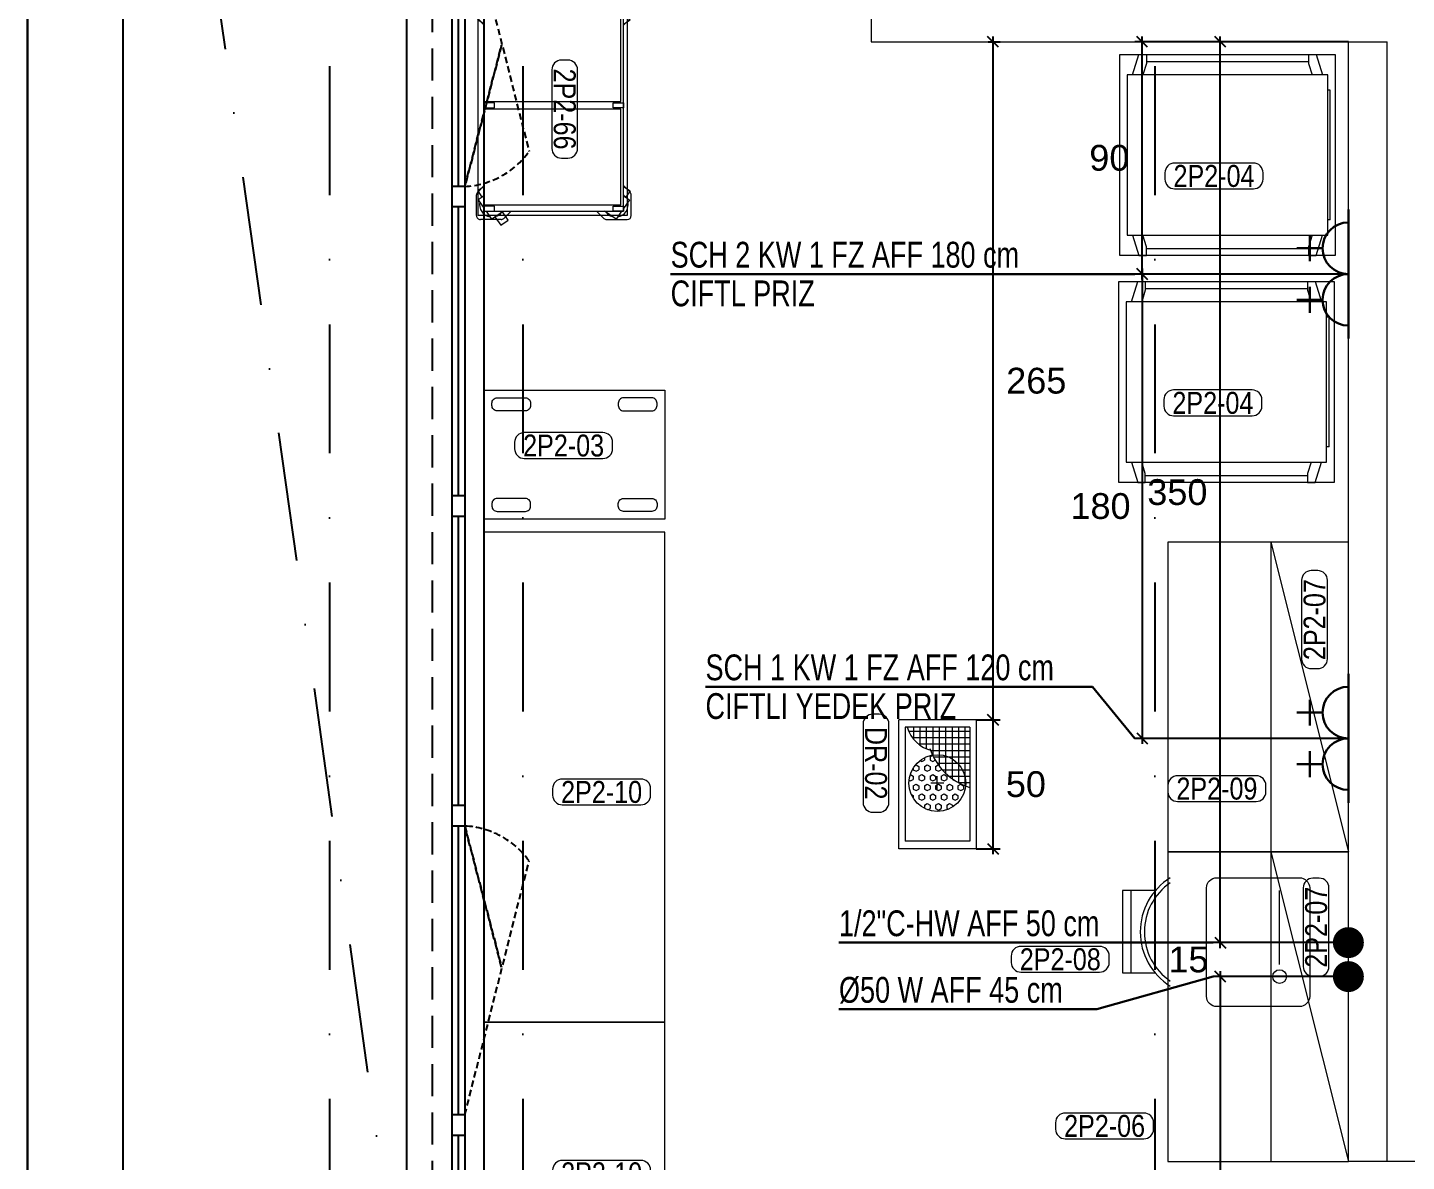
# Model space of a CAD drawing. Header units: millimetres. Extents: x -2755 to 27598, y -1135 to 13405.
# Drawn here: x 3558 to 4092, y 8496 to 8936 of the extents above; entities that cross this region are included whole.
import ezdxf
from ezdxf.enums import TextEntityAlignment as Align

# ---------------------------------------------------------------- set-up
doc = ezdxf.new("R2010")
doc.units = ezdxf.units.MM
doc.header["$LTSCALE"] = 100
for name, pattern in [('DASHDOT', [1, 0.5, -0.25, 0, -0.25]), ('DASHDOT2', [0.5, 0.25, -0.125, 0, -0.125]), ('HIDDEN', [0.375, 0.25, -0.125])]:
    doc.linetypes.add(name, pattern=pattern)
for name, color, linetype, lineweight in [('AD', 5, 'Continuous', 9), ('AK', 7, 'Continuous', 15), ('AP', 6, 'Continuous', 15), ('Y-DUVAR GAZBETON', 161, 'Continuous', 20)]:
    doc.layers.add(name, color=color, linetype=linetype, lineweight=lineweight)
doc.layers.add('AKS', color=7, linetype='DASHDOT2', transparency=0.8)
for name, color, linetype in [('DUVAR', 7, 'Continuous'), ('GOR', 7, 'Continuous'), ('KA-PEN', 5, 'Continuous'), ('KOLON', 7, 'Continuous'), ('OK', 7, 'Continuous'), ('OLCU DIS', 7, 'Continuous'), ('TARAMA', 7, 'Continuous'), ('TEFRIS', 7, 'Continuous')]:
    doc.layers.add(name, color=color, linetype=linetype)
for name, color, linetype, lineweight, true_color in [('MAKPA ELEKTRIK', 7, 'Continuous', 30, 0x93039a), ('MAKPA GIDER OLC', 7, 'Continuous', 30, 0xcf6a1e), ('MAKPA SIHHI', 7, 'Continuous', 30, 0x428a93)]:
    doc.layers.add(name, color=color, linetype=linetype, lineweight=lineweight, true_color=true_color)
doc.layers.add('MAKPA YER IZGARASI', color=8, linetype='Continuous', lineweight=5, transparency=0.5)
doc.styles.add('MAKPA TESISAT', font='arial.ttf', dxfattribs={"height": 10})
doc.styles.add('olcu', font='romans.shx', dxfattribs={"width": 0.5})
doc.styles.add('POZ TEXT', font='ARIALN.TTF', dxfattribs={"height": 9})
doc.styles.add('TEZGAH POZ NO', font='arial.ttf', dxfattribs={"height": 10})
doc.dimstyles.new('1-200', dxfattribs={"dimtxt": 40, "dimasz": 2, "dimexe": 0, "dimexo": 0, "dimgap": 10, "dimtad": 1, "dimdec": 4, "dimrnd": 0.1, "dimzin": 9, "dimdsep": 46, "dimtxsty": 'olcu', "dimblk1": 'SOL', "dimblk2": 'SAG', "dimsah": 1, "dimcen": 0, "dimse1": 1, "dimse2": 1, "dimclre": 13, "dimadec": 0, "dimazin": 0, "dimtfac": 1, "dimtdec": 4, "dimtix": 1, "dimtmove": 2, "dimatfit": 2, "dimldrblk": 'SOL', "dimfxl": 0, "dimtolj": 1, "dimarcsym": 0})
doc.dimstyles.new('MAKPA TESISAT DIM', dxfattribs={"dimscale": 0.7, "dimtxt": 12, "dimasz": 6, "dimexe": 4, "dimexo": 0, "dimgap": 8, "dimtad": 2, "dimtih": 1, "dimtoh": 1, "dimdec": 0, "dimrnd": 5, "dimzin": 0, "dimdsep": 46, "dimtxsty": 'MAKPA TESISAT', "dimblk1": 'OBLIQUE', "dimblk2": 'OBLIQUE', "dimsah": 1, "dimcen": 0, "dimdle": 3, "dimclrd": 256, "dimclre": 256, "dimclrt": 256, "dimadec": 0, "dimazin": 0, "dimtfac": 1, "dimtdec": 0, "dimtix": 1, "dimtofl": 0, "dimtmove": 2, "dimatfit": 3, "dimldrblk": 'OBLIQUE', "dimfxl": 0, "dimtvp": 7, "dimtolj": 1, "dimtzin": 0, "dimarcsym": 0})

# ---------------------------------------------------------------- blocks, each defined once
blk = doc.blocks.new('TASIYICI SISTEM (2.KAT)')
at = {"layer": 'TARAMA'}
h = blk.add_hatch(dxfattribs=at)
h.set_pattern_fill('ANSI33', color=253, scale=100)
h.set_pattern_definition([(45, (83461.35, -12320), (-17.6776695, 17.6776695), []), (45, (83479.027, -12320), (-17.6776695, 17.6776695), [12.5, -6.25])])
h.paths.add_polyline_path([(-691, -120), (-65, -120), (-65, -610), (-1005, -610), (-1005, -405), (-975, -405), (-975, -580), (-95, -580), (-95, -150), (-691, -150)])
h.paths.add_polyline_path([(-2165, -190), (-2115, -190), (-2115, -120), (-2165, -120)])
h.paths.add_polyline_path([(-2165, -625), (-2095, -625), (-2095, -565), (-2165, -565)])
h.paths.add_polyline_path([(-1540, -630), (-1470, -630), (-1470, -560), (-1540, -560)])
h.paths.add_polyline_path([(-135, -3175), (-65, -3175), (-65, -3115), (-135, -3115)])
h.paths.add_polyline_path([(-135, -1475), (-65, -1475), (-65, -1415), (-135, -1415)])
h.paths.add_polyline_path([(-890, -1475), (-820, -1475), (-820, -1405), (-890, -1405)])
h.paths.add_polyline_path([(-1540, -1475), (-1470, -1475), (-1470, -1405), (-1540, -1405)])
h.paths.add_polyline_path([(-135, -2325), (-65, -2325), (-65, -2265), (-135, -2265)])
h.paths.add_polyline_path([(-890, -2335), (-820, -2335), (-820, -2265), (-890, -2265)])
h.paths.add_polyline_path([(-1540, -2335), (-1470, -2335), (-1470, -2265), (-1540, -2265)])
h.paths.add_polyline_path([(-890, -3185), (-820, -3185), (-820, -3115), (-890, -3115)])
h.paths.add_polyline_path([(-1540, -3185), (-1470, -3185), (-1470, -3115), (-1540, -3115)])
h.paths.add_polyline_path([(-2165, -1475), (-2095, -1475), (-2095, -1415), (-2165, -1415)])
h.paths.add_polyline_path([(-2165, -2325), (-2095, -2325), (-2095, -2265), (-2165, -2265)])
h.paths.add_polyline_path([(-2165, -3175), (-2095, -3175), (-2095, -3115), (-2165, -3115)])
h.paths.add_polyline_path([(-1630, -3990), (-1470, -3990), (-1470, -3960), (-1630, -3960)])
h.paths.add_polyline_path([(-2165, -3990), (-1850, -3990), (-1850, -3960), (-2165, -3960)])
h.paths.add_polyline_path([(-135, -4000), (-820, -4000), (-820, -3960), (-890, -3960), (-890, -4030), (-65, -4030), (-65, -3960), (-135, -3960)])
h.paths.add_polyline_path([(-831, -120), (-831, -150), (-975, -150), (-975, -265), (-1005, -265), (-1005, -120)], flags=17)
edge = h.paths.add_edge_path(flags=17)
edge.add_line((-831, -120), (-831, -150))
at = {"layer": 'AKS', "color": 14, "ltscale": 2}
for p, q in [((-2205, 1005), (-2205, -13375)), ((-2130, 1005), (-2130, -13375)), ((-1885, 1005), (-1885, -13375))]:
    blk.add_line(p, q, dxfattribs=at)
blk = doc.blocks.new('*U133')
at = {"color": 0}
for p, q in [((-10, 5), (-10, 725)), ((7.5, 725), (7.5, 5)), ((12.5, 725), (12.5, 5)), ((20, 5), (20, 725)), ((10, 489), (10, 601)), ((12.5, 489), (7.5, 489)), ((12.5, 481), (7.5, 481)), ((10, 369), (10, 481)), ((12.5, 369), (7.5, 369)), ((12.5, 361), (7.5, 361)), ((10, 249), (10, 361)), ((12.5, 249), (7.5, 249)), ((12.5, 241), (7.5, 241)), ((10, 129), (10, 241)), ((12.5, 129), (7.5, 129)), ((12.5, 121), (7.5, 121)), ((10, 13), (10, 121))]:
    blk.add_line(p, q, dxfattribs=at)
at = {"color": 0, "linetype": 'HIDDEN', "ltscale": 0.5}
blk.add_line((0, 5), (0, 725), dxfattribs=at)
at = {"linetype": 'HIDDEN', "ltscale": 0.1}
for p, q in [((12.5, 601), (37.39, 502.52)), ((12.49, 488.96), (26.75, 543.74)), ((26.75, 543.74), (12.49, 488.96)), ((12.49, 241.04), (26.75, 186.26)), ((26.75, 186.26), (12.49, 241.04)), ((12.5, 129), (37.39, 227.48))]:
    blk.add_line(p, q, dxfattribs=at)
for centre, start, end in [((10.96, 521.43), 272.7016, 324.4224), ((10.96, 208.57), 35.5776, 87.2984)]:
    blk.add_arc(centre, 32.5, start, end, dxfattribs=at)
blk = doc.blocks.new('DIS CEPHE_KAT2')
at = {"layer": 'KA-PEN'}
blk.add_blockref('*U133', (3715, 8385), dxfattribs=at)
blk = doc.blocks.new('SOL')
at = {"color": 0}
for p, q in [((0, 30), (0, -6.96)), ((7.58, 0), (-6.97, 0))]:
    blk.add_line(p, q, dxfattribs=at)
blk.add_circle((0, 0), 3, dxfattribs=at)
blk = doc.blocks.new('SAG')
at = {"color": 0}
for p, q in [((0, -30), (0, 6.96)), ((7.58, 0), (-6.97, 0))]:
    blk.add_line(p, q, dxfattribs=at)
blk.add_circle((0, 0), 3, dxfattribs=at)
blk = doc.blocks.new('*D180')
at = {"layer": 'OLCU DIS', "color": 0, "lineweight": -2, "transparency": 16777216}
blk.add_line((-328, 13135), (19098, 13135), dxfattribs=at)
at = {"layer": 'OLCU DIS', "color": 0, "lineweight": -2, "transparency": 16777216, "xscale": 2, "yscale": 2, "zscale": 2, "rotation": 180}
blk.add_blockref('SOL', (-330, 13135), dxfattribs=at)
at = {"layer": 'OLCU DIS', "color": 0, "lineweight": -2, "transparency": 16777216, "xscale": 2, "yscale": 2, "zscale": 2}
blk.add_blockref('SAG', (19100, 13135), dxfattribs=at)
at = {"layer": 'OLCU DIS', "color": 0, "transparency": 16777216, "insert": (9385, 13165), "char_height": 40, "attachment_point": 5, "style": 'olcu'}
blk.add_mtext('\\A1;19430', dxfattribs=at)
blk = doc.blocks.new('_Open30')
at = {"color": 0, "linetype": 'ByBlock', "lineweight": -2}
for p, q in [((-1, 0.27), (0, 0)), ((0, 0), (-1, -0.27)), ((0, 0), (-1, 0))]:
    blk.add_line(p, q, dxfattribs=at)
blk = doc.blocks.new('*D215')
at = {"layer": 'OLCU DIS', "color": 0, "lineweight": -2, "transparency": 16777216}
blk.add_line((-328, 12895), (3713, 12895), dxfattribs=at)
at = {"layer": 'OLCU DIS', "color": 0, "lineweight": -2, "transparency": 16777216, "xscale": 2, "yscale": 2, "zscale": 2, "rotation": 180}
blk.add_blockref('SOL', (-330, 12895), dxfattribs=at)
at = {"layer": 'OLCU DIS', "color": 0, "lineweight": -2, "transparency": 16777216, "xscale": 2, "yscale": 2, "zscale": 2}
blk.add_blockref('SAG', (3715, 12895), dxfattribs=at)
at = {"layer": 'OLCU DIS', "color": 0, "transparency": 16777216, "insert": (1692.5, 12925), "char_height": 40, "attachment_point": 5, "style": 'olcu'}
blk.add_mtext('\\A1;4045', dxfattribs=at)
blk = doc.blocks.new('*D226')
at = {"layer": 'OLCU DIS', "color": 0, "lineweight": -2, "transparency": 16777216}
blk.add_line((2887, 12775), (3613, 12775), dxfattribs=at)
at = {"layer": 'OLCU DIS', "color": 0, "lineweight": -2, "transparency": 16777216, "xscale": 2, "yscale": 2, "zscale": 2, "rotation": 180}
blk.add_blockref('SOL', (2885, 12775), dxfattribs=at)
at = {"layer": 'OLCU DIS', "color": 0, "lineweight": -2, "transparency": 16777216, "xscale": 2, "yscale": 2, "zscale": 2}
blk.add_blockref('SAG', (3615, 12775), dxfattribs=at)
at = {"layer": 'OLCU DIS', "color": 0, "transparency": 16777216, "insert": (3250, 12805), "char_height": 40, "attachment_point": 5, "style": 'olcu'}
blk.add_mtext('\\A1;730', dxfattribs=at)
blk = doc.blocks.new('*D227')
at = {"layer": 'OLCU DIS', "color": 0, "lineweight": -2, "transparency": 16777216}
blk.add_line((3617, 12775), (3713, 12775), dxfattribs=at)
at = {"layer": 'OLCU DIS', "color": 0, "lineweight": -2, "transparency": 16777216, "xscale": 2, "yscale": 2, "zscale": 2, "rotation": 180}
blk.add_blockref('SOL', (3615, 12775), dxfattribs=at)
at = {"layer": 'OLCU DIS', "color": 0, "lineweight": -2, "transparency": 16777216, "xscale": 2, "yscale": 2, "zscale": 2}
blk.add_blockref('SAG', (3715, 12775), dxfattribs=at)
at = {"layer": 'OLCU DIS', "color": 0, "transparency": 16777216, "insert": (3665, 12805), "char_height": 40, "attachment_point": 5, "style": 'olcu'}
blk.add_mtext('\\A1;100', dxfattribs=at)
blk = doc.blocks.new('*D236')
at = {"layer": 'OLCU DIS', "color": 0, "lineweight": -2, "transparency": 16777216}
blk.add_line((-1200, 1712), (-1200, 12198), dxfattribs=at)
at = {"layer": 'OLCU DIS', "color": 0, "lineweight": -2, "transparency": 16777216, "xscale": 2, "yscale": 2, "zscale": 2}
for name, p, rotation in [('SAG', (-1200, 12200), 90), ('SOL', (-1200, 1710), 270)]:
    blk.add_blockref(name, p, dxfattribs=dict(at, rotation=rotation))
at = {"layer": 'OLCU DIS', "color": 0, "transparency": 16777216, "insert": (-1230, 6955), "char_height": 40, "attachment_point": 5, "rotation": 90, "style": 'olcu'}
blk.add_mtext('\\A1;10490', dxfattribs=at)
blk = doc.blocks.new('*D241')
at = {"layer": 'OLCU DIS', "color": 0, "lineweight": -2, "transparency": 16777216}
blk.add_line((-960, 8292), (-960, 12198), dxfattribs=at)
at = {"layer": 'OLCU DIS', "color": 0, "lineweight": -2, "transparency": 16777216, "xscale": 2, "yscale": 2, "zscale": 2}
for name, p, rotation in [('SAG', (-960, 12200), 90), ('SOL', (-960, 8290), 270)]:
    blk.add_blockref(name, p, dxfattribs=dict(at, rotation=rotation))
at = {"layer": 'OLCU DIS', "color": 0, "transparency": 16777216, "insert": (-990, 10245), "char_height": 40, "attachment_point": 5, "rotation": 90, "style": 'olcu'}
blk.add_mtext('\\A1;3910', dxfattribs=at)
blk = doc.blocks.new('*D276')
at = {"layer": 'OLCU DIS', "color": 0, "lineweight": -2, "transparency": 16777216}
blk.add_line((-840, 8387), (-840, 9113), dxfattribs=at)
at = {"layer": 'OLCU DIS', "color": 0, "lineweight": -2, "transparency": 16777216, "xscale": 2, "yscale": 2, "zscale": 2}
for name, p, rotation in [('SAG', (-840, 9115), 90), ('SOL', (-840, 8385), 270)]:
    blk.add_blockref(name, p, dxfattribs=dict(at, rotation=rotation))
at = {"layer": 'OLCU DIS', "color": 0, "transparency": 16777216, "insert": (-870, 8750), "char_height": 40, "attachment_point": 5, "rotation": 90, "style": 'olcu'}
blk.add_mtext('\\A1;730', dxfattribs=at)
blk = doc.blocks.new('SACAKMAHKUM')
at = {"color": 0, "linetype": 'ByBlock', "ltscale": 0.3}
blk.add_line((-157, -5), (-157, -845.08), dxfattribs=at)
blk = doc.blocks.new('POZ_X')
at = {"layer": 'AP'}
blk.add_lwpolyline([(15.25, 10), (-15.25, 10, 0.414214), (-19, 6.25), (-19, 3.75, 0.414214), (-15.25, 0), (15.25, 0, 0.414214), (19, 3.75), (19, 6.25, 0.414214)], format="xyb", close=True, dxfattribs=at)
at = {"layer": 'AP', "style": 'POZ TEXT'}
blk.add_attdef('POZ_NO', text='', height=8, dxfattribs=at).set_placement((-1, 5.1), align=Align.MIDDLE_CENTER)
at = {"layer": 'AP', "style": 'POZ TEXT', "flags": 1}
blk.add_attdef('URUN_ADI', text='', height=7, dxfattribs=at).set_placement((0, -4.34), align=Align.MIDDLE_CENTER)
blk = doc.blocks.new('A$C308B0628')
at = {"layer": 'AD'}
for points in [[(5, 52), (6, 52, 0.414214), (8, 54), (8, 65, 0.414214), (6, 67), (5, 67, 0.414214), (3, 65), (3, 54, 0.414214)], [(45, 52), (44, 52, -0.414214), (42, 54), (42, 65, -0.414214), (44, 67), (45, 67, -0.414214), (47, 65), (47, 54, -0.414214)], [(5, 18), (6, 18, -0.414214), (8, 16), (8, 5, -0.414214), (6, 3), (5, 3, -0.414214), (3, 5), (3, 16, -0.414214)], [(45, 18), (44, 18, 0.414214), (42, 16), (42, 5, 0.414214), (44, 3), (45, 3, 0.414214), (47, 5), (47, 16, 0.414214)]]:
    blk.add_lwpolyline(points, format="xyb", close=True, dxfattribs=at)
at = {"layer": 'AK'}
blk.add_lwpolyline([(0, 0), (50, 0), (50, 70), (0, 70)], close=True, dxfattribs=at)
blk = doc.blocks.new('GN ARABA')
at = {"layer": 'AK', "rotation": 179.9999999999944}
blk.add_blockref('A$C308B0628', (50, 0), dxfattribs=at)
blk = doc.blocks.new('50x40 EVYE')
at = {"layer": 'AD'}
for p, q in [((8.7, 28.35), (-20, 28.35)), ((13.35, 23.7), (13.35, 5))]:
    blk.add_line(p, q, dxfattribs=at)
blk.add_lwpolyline([(21, 0), (-21, 0, -0.414214), (-25, 4), (-25, 36, -0.414214), (-21, 40), (21, 40, -0.414214), (25, 36), (25, 4, -0.414214)], format="xyb", close=True, dxfattribs=at)
blk.add_circle((13.35, 28.35), 2.65, dxfattribs=at)
blk = doc.blocks.new('ET127L')
at = {"layer": 'AK'}
blk.add_lwpolyline([(0, -70), (120, -70), (120, 0), (0, 0)], close=True, dxfattribs=at)
blk.add_blockref('50x40 EVYE', (35, -55), dxfattribs=at)
blk = doc.blocks.new('CT127')
at = {"layer": 'AK'}
blk.add_lwpolyline([(0, -70), (120, -70), (120, 0), (0, 0)], close=True, dxfattribs=at)
at = {"layer": 'AP', "style": 'TEZGAH POZ NO', "flags": 8}
blk.add_attdef('0', (0, -69), '', height=10, dxfattribs=at)
blk = doc.blocks.new('DR123')
at = {"layer": 'AD'}
blk.add_line((0, -30), (120, 0), dxfattribs=at)
at = {"layer": 'AK'}
blk.add_lwpolyline([(0, -30), (120, -30), (120, 0), (0, 0)], close=True, dxfattribs=at)
blk = doc.blocks.new('COP')
at = {"layer": 'AD'}
blk.add_arc((0.48, 13.01), 23.08, 214.3198, 325.6802, dxfattribs=at)
at = {"layer": 'AK'}
for points in [[(-15.63, -5.68), (-15.63, -13.72), (-15.63, -15.31), (16.34, -15.31), (16.34, -5.9)], [(-15.63, -5.8), (-15.63, -16.89), (-15.63, -18.48), (16.34, -18.48), (16.34, -5.8)]]:
    blk.add_lwpolyline(points, dxfattribs=at)
blk.add_arc((0.48, 13.01), 24.68, 211.8205, 328.1795, dxfattribs=at)
blk = doc.blocks.new('CT197')
at = {"layer": 'AK'}
blk.add_lwpolyline([(0, -70), (190, -70), (190, 0), (0, 0)], close=True, dxfattribs=at)
at = {"layer": 'AP', "style": 'TEZGAH POZ NO', "flags": 8}
blk.add_attdef('0', (0, -69), '', height=10, dxfattribs=at)
blk = doc.blocks.new('88230111')
at = {"layer": 'AD'}
for p, q in [((-0.12, -7.5), (7.77, -5)), ((69.95, -3), (7.77, -3)), ((7.77, -3), (7.77, -80.7)), ((63.95, -2), (13.77, -2)), ((13.77, -2), (13.77, -3)), ((63.95, -2), (63.95, -3)), ((69.95, -80.7), (69.95, -3)), ((77.84, -7.5), (69.95, -5)), ((-0.12, -10.41), (-0.12, -7.5)), ((-0.12, -10.41), (3.33, -10.41)), ((2.63, -73.3), (2.63, -10.41)), ((3.33, -10.41), (7.77, -9)), ((69.95, -9), (74.39, -10.41)), ((74.39, -10.41), (77.84, -10.41)), ((75.09, -73.3), (75.09, -10.41)), ((77.84, -10.41), (77.84, -7.5)), ((-0.12, -76.2), (-0.12, -73.3)), ((-0.12, -73.3), (3.33, -73.3)), ((3.33, -73.3), (7.77, -74.7)), ((74.39, -73.3), (69.95, -74.7)), ((77.84, -73.3), (74.39, -73.3)), ((77.84, -76.2), (77.84, -73.3)), ((7.77, -78.7), (-0.12, -76.2)), ((69.95, -78.7), (77.84, -76.2)), ((7.77, -80.7), (69.95, -80.7))]:
    blk.add_line(p, q, dxfattribs=at)
at = {"layer": 'AK'}
blk.add_lwpolyline([(77.7, -83.7), (77.7, 0), (0, 0), (0, -83.7)], close=True, dxfattribs=at)
blk = doc.blocks.new('tepsi arabasi3753')
at = {"layer": 'AD'}
for p, q in [((534.96, 417.56), (534.96, 425.62)), ((534.96, 417.56), (534.96, 425.62)), ((536.46, 427.12), (544.46, 427.12)), ((536.46, 427.12), (544.46, 427.12)), ((548.06, 424.14), (545.52, 426.68)), ((548.06, 424.14), (545.52, 426.68)), ((610.29, 424.14), (612.84, 426.68)), ((610.29, 424.14), (612.84, 426.68)), ((621.9, 427.12), (613.9, 427.12)), ((621.9, 427.12), (613.9, 427.12)), ((623.4, 417.56), (623.4, 425.62)), ((623.4, 417.56), (623.4, 425.62)), ((538.18, 413.69), (535.39, 416.51)), ((538.18, 413.69), (535.39, 416.51)), ((620.18, 413.69), (622.97, 416.51)), ((620.18, 413.69), (622.97, 416.51)), ((538.18, 380.62), (535.39, 377.8)), ((620.18, 380.62), (622.97, 377.8)), ((534.96, 376.74), (534.96, 368.69)), ((623.4, 376.74), (623.4, 368.69)), ((548.06, 370.16), (545.52, 367.63)), ((610.29, 370.16), (612.84, 367.63)), ((536.46, 367.19), (544.46, 367.19)), ((621.9, 367.19), (613.9, 367.19))]:
    blk.add_line(p, q, dxfattribs=at)
for points in [[(538.16, 423.44), (535.07, 421.37), (538.16, 416.75)], [(538.16, 423.44), (535.07, 421.37), (538.16, 416.75)], [(544.12, 424.18), (542.62, 426.43), (539.26, 424.18)], [(544.12, 424.18), (542.62, 426.43), (539.26, 424.18)], [(547.72, 424.18), (546.05, 426.68), (543.56, 425.02)], [(547.72, 424.18), (546.05, 426.68), (543.56, 425.02)], [(610.63, 424.18), (612.31, 426.68), (614.8, 425.02)], [(610.63, 424.18), (612.31, 426.68), (614.8, 425.02)], [(614.23, 424.18), (615.74, 426.43), (619.1, 424.18)], [(614.23, 424.18), (615.74, 426.43), (619.1, 424.18)], [(620.19, 423.44), (623.29, 421.37), (620.19, 416.75)], [(620.19, 423.44), (623.29, 421.37), (620.19, 416.75)], [(536.01, 374.34), (532.69, 376.57), (534.66, 379.51), (537.98, 377.28)], [(622.34, 374.34), (625.66, 376.57), (623.69, 379.51), (620.37, 377.28)], [(538.16, 370.86), (535.07, 372.94), (538.16, 377.56)], [(620.19, 370.86), (623.29, 372.94), (620.19, 377.56)], [(544.12, 370.13), (542.62, 367.88), (539.26, 370.13)], [(547.72, 370.13), (546.05, 367.63), (543.56, 369.29)], [(610.63, 370.13), (612.31, 367.63), (614.8, 369.29)], [(614.23, 370.13), (615.74, 367.88), (619.1, 370.13)]]:
    blk.add_lwpolyline(points, dxfattribs=at)
for points in [[(538.18, 420.15), (540.18, 420.15), (540.18, 424.15), (538.18, 424.15)], [(538.18, 420.15), (540.18, 420.15), (540.18, 424.15), (538.18, 424.15)], [(620.18, 420.15), (618.18, 420.15), (618.18, 424.15), (620.18, 424.15)], [(620.18, 420.15), (618.18, 420.15), (618.18, 424.15), (620.18, 424.15)], [(620.18, 420.15), (618.18, 420.15), (618.18, 424.15), (620.18, 424.15)], [(620.18, 420.15), (618.18, 420.15), (618.18, 424.15), (620.18, 424.15)], [(538.18, 374.15), (540.18, 374.15), (540.18, 370.15), (538.18, 370.15)], [(538.18, 374.15), (540.18, 374.15), (540.18, 370.15), (538.18, 370.15)], [(620.18, 374.15), (618.18, 374.15), (618.18, 370.15), (620.18, 370.15)], [(620.18, 374.15), (618.18, 374.15), (618.18, 370.15), (620.18, 370.15)], [(620.18, 374.15), (618.18, 374.15), (618.18, 370.15), (620.18, 370.15)]]:
    blk.add_lwpolyline(points, close=True, dxfattribs=at)
for centre, radius, start, end in [((536.46, 425.62), 1.5, 90, 180), ((536.46, 425.62), 1.5, 90, 180), ((540.7, 421.15), 4.79, 77.634, 169.9821), ((540.7, 421.15), 4.79, 77.634, 169.9821), ((540.7, 421.15), 4.79, 39.1681, 52.9291), ((540.7, 421.15), 4.79, 39.1681, 52.9291), ((544.46, 425.62), 1.5, 45.126, 90), ((544.46, 425.62), 1.5, 45.126, 90), ((613.9, 425.62), 1.5, 90, 134.874), ((613.9, 425.62), 1.5, 90, 134.874), ((617.66, 421.15), 4.79, 127.0709, 140.8319), ((617.66, 421.15), 4.79, 127.0709, 140.8319), ((617.66, 421.15), 4.79, 10.0179, 102.366), ((617.66, 421.15), 4.79, 10.0179, 102.366), ((621.9, 425.62), 1.5, 0, 90), ((621.9, 425.62), 1.5, 0, 90), ((536.46, 417.56), 1.5, 180, 224.6558), ((536.46, 417.56), 1.5, 180, 224.6558), ((540.7, 421.15), 4.79, 195.7151, 231.901), ((540.7, 421.15), 4.79, 195.7151, 231.901), ((617.66, 421.15), 4.79, 308.099, 344.2849), ((617.66, 421.15), 4.79, 308.099, 344.2849), ((621.9, 417.56), 1.5, 315.3442, 0), ((621.9, 417.56), 1.5, 315.3442, 0), ((536.46, 376.74), 1.5, 135.3442, 180), ((540.7, 373.16), 4.79, 128.099, 164.2849), ((617.66, 373.16), 4.79, 15.7151, 51.901), ((621.9, 376.74), 1.5, 0, 44.6558), ((540.7, 373.16), 4.79, 190.0179, 282.366), ((540.7, 373.16), 4.79, 307.0709, 320.8319), ((617.66, 373.16), 4.79, 219.1681, 232.9291), ((617.66, 373.16), 4.79, 257.634, 349.9821), ((536.46, 368.69), 1.5, 180, 270), ((544.46, 368.69), 1.5, 270, 314.874), ((613.9, 368.69), 1.5, 225.126, 270), ((621.9, 368.69), 1.5, 270, 0)]:
    blk.add_arc(centre, radius, start, end, dxfattribs=at)
at = {"layer": 'AK'}
for points in [[(536.68, 367.65), (621.68, 367.65), (621.68, 425.65), (536.68, 425.65)], [(538.18, 370.15), (620.18, 370.15), (620.18, 424.15), (538.18, 424.15)], [(540.68, 370.15), (577.68, 370.15), (577.68, 423.15), (540.68, 423.15)], [(580.18, 420.15), (578.18, 420.15), (578.18, 424.15), (580.18, 424.15)], [(580.18, 420.15), (578.18, 420.15), (578.18, 424.15), (580.18, 424.15)], [(580.68, 370.15), (617.68, 370.15), (617.68, 423.15), (580.68, 423.15)], [(580.18, 374.15), (578.18, 374.15), (578.18, 370.15), (580.18, 370.15)]]:
    blk.add_lwpolyline(points, close=True, dxfattribs=at)
blk = doc.blocks.new('300x500')
at = {"layer": 'MAKPA YER IZGARASI', "linetype": 'Continuous', "ltscale": 2}
for p, q in [((-24.53, 15.07), (25.47, 15.07)), ((-24.53, 15.07), (-24.53, -14.93)), ((-21.66, 12.56), (22.47, 12.56)), ((-21.66, 12.56), (-21.66, -12.4)), ((22.47, 12.56), (22.47, -12.4)), ((25.47, 15.07), (25.47, -14.93)), ((25.47, -14.93), (-24.53, -14.93)), ((-21.66, -12.4), (22.47, -12.4))]:
    blk.add_line(p, q, dxfattribs=at)
at = {"layer": 'MAKPA YER IZGARASI', "color": 1, "linetype": 'Continuous', "ltscale": 2}
for p, q in [((-21.66, 10.72), (-2.46, 10.72)), ((-20.18, -11.15), (-20.18, 12.56)), ((-17.68, -9.73), (-17.68, 12.56)), ((-15.18, -7.38), (-15.18, 12.56)), ((-12.68, -2.67), (-12.68, 12.56)), ((-10.18, 4.16), (-10.18, 12.56)), ((-7.68, 7.87), (-7.68, 12.56)), ((-5.18, 9.7), (-5.18, 12.56)), ((-2.68, 10.67), (-2.68, 12.56)), ((-2.46, 10.72), (1.01, 10.72)), ((-0.18, 11), (-0.18, 12.56)), ((-0.18, 8.21), (-0.18, 11)), ((-21.66, 8.22), (-7.31, 8.22)), ((-21.66, 5.72), (-9.39, 5.72)), ((-9.39, 5.72), (-1.76, 5.72)), ((-7.68, -0.05), (-7.68, 7.87)), ((-7.31, 8.22), (-0.18, 8.22)), ((-5.18, 1.91), (-5.18, 9.7)), ((-2.68, 4.52), (-2.68, 10.67)), ((-1.67, 5.85), (-1.43, 5.85)), ((-1.43, 5.85), (-0.81, 6.93)), ((-0.81, 6.93), (-0.87, 7.04)), ((0.44, 9.09), (1.07, 10.18)), ((1.07, 8.01), (0.44, 9.09)), ((0.44, 4.76), (1.07, 5.85)), ((1.07, 10.18), (2.32, 10.18)), ((1.07, 8.01), (2.32, 8.01)), ((1.07, 5.85), (2.32, 5.85)), ((2.94, 9.09), (2.32, 10.18)), ((2.32, 8.01), (2.94, 9.09)), ((2.94, 4.76), (2.32, 5.85)), ((4.19, 6.93), (4.82, 8.01)), ((4.82, 5.85), (4.19, 6.93)), ((4.82, 8.01), (6.07, 8.01)), ((4.82, 5.85), (6.07, 5.85)), ((6.69, 6.93), (6.07, 8.01)), ((6.07, 5.85), (6.69, 6.93)), ((7.94, 4.76), (8.57, 5.85)), ((8.57, 5.85), (9.32, 5.85)), ((-21.66, 3.22), (-10.52, 3.22)), ((-21.66, 0.72), (-10.98, 0.72)), ((-10.98, 0.72), (-6.61, 0.72)), ((-10.52, 3.22), (-3.83, 3.22)), ((-10.18, -1.55), (-10.18, 4.16)), ((-6.43, -0.65), (-7.04, 0.4)), ((-5.63, 1.52), (-5.18, 1.52)), ((-4.56, 0.43), (-5.18, 1.52)), ((-5.18, -0.65), (-4.56, 0.43)), ((-3.31, 2.6), (-2.68, 3.68)), ((-2.68, 1.52), (-3.31, 2.6)), ((-2.68, 3.68), (-1.43, 3.68)), ((-2.68, 1.52), (-1.43, 1.52)), ((2.65, 0), (-2.65, 0)), ((-0.81, 2.6), (-1.43, 3.68)), ((-1.43, 1.52), (-0.81, 2.6)), ((0, 2.48), (0, -2.48)), ((1.07, 3.68), (0.44, 4.76)), ((0.44, 0.43), (1.07, 1.52)), ((1.07, -0.65), (0.44, 0.43)), ((1.07, 3.68), (2.32, 3.68)), ((1.07, 1.52), (2.32, 1.52)), ((2.32, 3.68), (2.94, 4.76)), ((2.94, 0.43), (2.32, 1.52)), ((2.32, -0.65), (2.94, 0.43)), ((4.19, 2.6), (4.82, 3.68)), ((4.82, 1.52), (4.19, 2.6)), ((4.82, 3.68), (6.07, 3.68)), ((4.82, 1.52), (6.07, 1.52)), ((6.69, 2.6), (6.07, 3.68)), ((6.07, 1.52), (6.69, 2.6)), ((8.57, 3.68), (7.94, 4.76)), ((7.94, 0.43), (8.57, 1.52)), ((8.57, -0.65), (7.94, 0.43)), ((8.57, 3.68), (9.82, 3.68)), ((8.57, 1.52), (9.82, 1.52)), ((9.82, 3.68), (10.15, 4.25)), ((10.44, 0.43), (9.82, 1.52)), ((9.82, -0.65), (10.44, 0.43)), ((-21.66, -1.78), (-10.86, -1.78)), ((-21.66, -4.28), (-13.3, -4.28)), ((-10.86, -1.78), (-10.64, -1.78)), ((-10.18, -2.81), (-10.75, -1.83)), ((-10.18, -2.81), (-8.93, -2.81)), ((-9.81, -4.98), (-8.93, -4.98)), ((-8.93, -2.81), (-8.31, -1.73)), ((-8.31, -6.06), (-8.93, -4.98)), ((-8.31, -1.73), (-8.85, -0.8)), ((-7.06, -3.9), (-6.43, -2.81)), ((-6.43, -4.98), (-7.06, -3.9)), ((-6.43, -0.65), (-5.18, -0.65)), ((-6.43, -2.81), (-5.18, -2.81)), ((-6.43, -4.98), (-5.18, -4.98)), ((-4.56, -3.9), (-5.18, -2.81)), ((-5.18, -4.98), (-4.56, -3.9)), ((-3.31, -1.73), (-2.68, -0.65)), ((-2.68, -2.81), (-3.31, -1.73)), ((-3.31, -6.06), (-2.68, -4.98)), ((-2.68, -0.65), (-1.43, -0.65)), ((-2.68, -2.81), (-1.43, -2.81)), ((-2.68, -4.98), (-1.43, -4.98)), ((-0.81, -1.73), (-1.43, -0.65)), ((-1.43, -2.81), (-0.81, -1.73)), ((-0.81, -6.06), (-1.43, -4.98)), ((0.44, -3.9), (1.07, -2.81)), ((1.07, -4.98), (0.44, -3.9)), ((1.07, -0.65), (2.32, -0.65)), ((1.07, -2.81), (2.32, -2.81)), ((1.07, -4.98), (2.32, -4.98)), ((2.94, -3.9), (2.32, -2.81)), ((2.32, -4.98), (2.94, -3.9)), ((4.19, -1.73), (4.82, -0.65)), ((4.82, -2.81), (4.19, -1.73)), ((4.19, -6.06), (4.82, -4.98)), ((4.82, -0.65), (6.07, -0.65)), ((4.82, -2.81), (6.07, -2.81)), ((4.82, -4.98), (6.07, -4.98)), ((6.69, -1.73), (6.07, -0.65)), ((6.07, -2.81), (6.69, -1.73)), ((6.69, -6.06), (6.07, -4.98)), ((7.94, -3.9), (8.57, -2.81)), ((8.57, -4.98), (7.94, -3.9)), ((8.57, -0.65), (9.82, -0.65)), ((8.57, -2.81), (9.82, -2.81)), ((8.57, -4.98), (9.81, -4.98)), ((10.35, -3.73), (9.82, -2.81)), ((-21.66, -6.78), (-14.72, -6.78)), ((-21.66, -9.28), (-17.09, -9.28)), ((-8.7, -6.73), (-8.31, -6.06)), ((-7.06, -8.23), (-6.43, -7.14)), ((-6.83, -8.62), (-7.06, -8.23)), ((-6.43, -7.14), (-5.18, -7.14)), ((-5.86, -9.31), (-5.18, -9.31)), ((-4.56, -8.23), (-5.18, -7.14)), ((-5.18, -9.31), (-4.56, -8.23)), ((-2.68, -7.14), (-3.31, -6.06)), ((-3.31, -10.39), (-2.68, -9.31)), ((-3.24, -10.51), (-3.31, -10.39)), ((-2.68, -7.14), (-1.43, -7.14)), ((-2.68, -9.31), (-1.43, -9.31)), ((-1.43, -7.14), (-0.81, -6.06)), ((-0.81, -10.39), (-1.43, -9.31)), ((-1.13, -10.94), (-0.81, -10.39)), ((0.44, -8.23), (1.07, -7.14)), ((1.07, -9.31), (0.44, -8.23)), ((1.07, -7.14), (2.32, -7.14)), ((1.07, -9.31), (2.32, -9.31)), ((2.94, -8.23), (2.32, -7.14)), ((2.32, -9.31), (2.94, -8.23)), ((4.82, -7.14), (4.19, -6.06)), ((4.36, -10.1), (4.82, -9.31)), ((4.82, -7.14), (6.07, -7.14)), ((4.82, -9.31), (5.86, -9.31)), ((6.07, -7.14), (6.69, -6.06))]:
    blk.add_line(p, q, dxfattribs=at)
blk.add_circle((0, 0), 11, dxfattribs=at)
for centre, radius, start, end in [((-21.23, 19.78), 24.02, 288.9949, 342.4969), ((-25.38, 0.94), 13.16, 286.4192, 346.6579)]:
    blk.add_arc(centre, radius, start, end, dxfattribs=at)
blk = doc.blocks.new('SIHHI NOKTA')
at = {"layer": 'MAKPA SIHHI', "const_width": 6}
blk.add_lwpolyline([(3, 0, -1), (-3, 0, -1)], format="xyb", close=True, dxfattribs=at)
blk = doc.blocks.new('_OBLIQUE')
at = {"color": 0, "linetype": 'ByBlock', "lineweight": -2}
blk.add_line((-0.5, -0.5), (0.5, 0.5), dxfattribs=at)
blk = doc.blocks.new('*D2894')
at = {"layer": 'MAKPA SIHHI', "lineweight": -2, "transparency": 16777216}
for p, q in [((4020.34, 8578.72), (4020.34, 8932.1)), ((4070, 8930), (4017.54, 8930)), ((4070, 8580.82), (4017.54, 8580.82))]:
    blk.add_line(p, q, dxfattribs=at)
at = {"layer": 'MAKPA SIHHI', "lineweight": -2, "transparency": 16777216, "xscale": 4.199999999999999, "yscale": 4.199999999999999, "zscale": 4.199999999999999}
for p, rotation in [((4020.34, 8930), 90), ((4020.34, 8580.82), 270)]:
    blk.add_blockref('_OBLIQUE', p, dxfattribs=dict(at, rotation=rotation))
at = {"layer": 'MAKPA SIHHI', "transparency": 16777216, "insert": (4003.71, 8755.41), "char_height": 10, "attachment_point": 5, "style": 'MAKPA TESISAT'}
blk.add_mtext('\\A1;350', dxfattribs=at)
blk = doc.blocks.new('*D2895')
at = {"layer": 'MAKPA SIHHI', "lineweight": -2, "transparency": 16777216}
for p, q in [((4070, 8580.82), (4017.54, 8580.82)), ((4070, 8567.65), (4017.54, 8567.65))]:
    blk.add_line(p, q, dxfattribs=at)
at = {"layer": 'MAKPA SIHHI', "transparency": 16777216, "insert": (4008.01, 8574.24), "char_height": 10, "attachment_point": 5, "style": 'MAKPA TESISAT'}
blk.add_mtext('\\A1;15', dxfattribs=at)
blk = doc.blocks.new('ELK.PRIZ')
at = {"layer": 'MAKPA ELEKTRIK'}
for p, q in [((-15, 0), (15, 0)), ((15, 0), (-15, 0)), ((0, -10), (0, -20)), ((0, -20), (0, -10)), ((5, -15), (-5, -15))]:
    blk.add_line(p, q, dxfattribs=at)
blk.add_arc((0, 0), 10, 180, 0, dxfattribs=at)
blk = doc.blocks.new('*D2866')
at = {"layer": 'MAKPA ELEKTRIK', "lineweight": -2, "transparency": 16777216}
for p, q in [((3990.08, 8837.9), (3990.08, 8932.1)), ((4070, 8930), (3987.28, 8930)), ((4070, 8840), (3987.28, 8840))]:
    blk.add_line(p, q, dxfattribs=at)
at = {"layer": 'MAKPA ELEKTRIK', "lineweight": -2, "transparency": 16777216, "xscale": 4.199999999999999, "yscale": 4.199999999999999, "zscale": 4.199999999999999}
for p, rotation in [((3990.08, 8930), 90), ((3990.08, 8840), 270)]:
    blk.add_blockref('_OBLIQUE', p, dxfattribs=dict(at, rotation=rotation))
at = {"layer": 'MAKPA ELEKTRIK', "transparency": 16777216, "insert": (3977.34, 8885), "char_height": 10, "attachment_point": 5, "style": 'MAKPA TESISAT'}
blk.add_mtext('\\A1;90', dxfattribs=at)
blk = doc.blocks.new('*D2867')
at = {"layer": 'MAKPA ELEKTRIK', "lineweight": -2, "transparency": 16777216}
for p, q in [((3990.08, 8842.1), (3990.08, 8657.9)), ((4070, 8840), (3987.28, 8840)), ((4070, 8660), (3987.28, 8660))]:
    blk.add_line(p, q, dxfattribs=at)
at = {"layer": 'MAKPA ELEKTRIK', "lineweight": -2, "transparency": 16777216, "xscale": 4.199999999999999, "yscale": 4.199999999999999, "zscale": 4.199999999999999}
for p, rotation in [((3990.08, 8840), 90), ((3990.08, 8660), 270)]:
    blk.add_blockref('_OBLIQUE', p, dxfattribs=dict(at, rotation=rotation))
at = {"layer": 'MAKPA ELEKTRIK', "transparency": 16777216, "insert": (3973.92, 8750), "char_height": 10, "attachment_point": 5, "style": 'MAKPA TESISAT'}
blk.add_mtext('\\A1;180', dxfattribs=at)
blk = doc.blocks.new('*D2933')
at = {"layer": 'MAKPA SIHHI', "lineweight": -2, "transparency": 16777216}
for p, q in [((4020.34, 8569.75), (4020.34, 8357.9)), ((4070, 8567.65), (4017.54, 8567.65)), ((4085, 8360), (4017.54, 8360))]:
    blk.add_line(p, q, dxfattribs=at)
at = {"layer": 'MAKPA SIHHI', "lineweight": -2, "transparency": 16777216, "xscale": 4.199999999999999, "yscale": 4.199999999999999, "zscale": 4.199999999999999}
for p, rotation in [((4020.34, 8567.65), 90), ((4020.34, 8360), 270)]:
    blk.add_blockref('_OBLIQUE', p, dxfattribs=dict(at, rotation=rotation))
at = {"layer": 'MAKPA SIHHI', "transparency": 16777216, "insert": (4003.62, 8463.83), "char_height": 10, "attachment_point": 5, "style": 'MAKPA TESISAT'}
blk.add_mtext('\\A1;210', dxfattribs=at)
blk = doc.blocks.new('*D2938')
at = {"layer": 'MAKPA GIDER OLC', "lineweight": -2, "transparency": 16777216}
for p, q in [((3925.72, 8667.2), (3935.05, 8667.2)), ((3932.25, 8615.1), (3932.25, 8669.3)), ((3925.72, 8617.2), (3935.05, 8617.2))]:
    blk.add_line(p, q, dxfattribs=at)
at = {"layer": 'MAKPA GIDER OLC', "lineweight": -2, "transparency": 16777216, "xscale": 4.199999999999999, "yscale": 4.199999999999999, "zscale": 4.199999999999999}
for p, rotation in [((3932.25, 8667.2), 90), ((3932.25, 8617.2), 270)]:
    blk.add_blockref('_OBLIQUE', p, dxfattribs=dict(at, rotation=rotation))
at = {"layer": 'MAKPA GIDER OLC', "transparency": 16777216, "insert": (3944.99, 8642.2), "char_height": 10, "attachment_point": 5, "style": 'MAKPA TESISAT'}
blk.add_mtext('\\A1;50', dxfattribs=at)
blk = doc.blocks.new('*D2939')
at = {"layer": 'MAKPA GIDER OLC', "lineweight": -2, "transparency": 16777216}
for p, q in [((3932.25, 8665.1), (3932.25, 8932.1)), ((3930.34, 8930), (3935.05, 8930)), ((3925.72, 8667.2), (3935.05, 8667.2))]:
    blk.add_line(p, q, dxfattribs=at)
at = {"layer": 'MAKPA GIDER OLC', "lineweight": -2, "transparency": 16777216, "xscale": 4.199999999999999, "yscale": 4.199999999999999, "zscale": 4.199999999999999}
for p, rotation in [((3932.25, 8930), 90), ((3932.25, 8667.2), 270)]:
    blk.add_blockref('_OBLIQUE', p, dxfattribs=dict(at, rotation=rotation))
at = {"layer": 'MAKPA GIDER OLC', "transparency": 16777216, "insert": (3949.02, 8798.6), "char_height": 10, "attachment_point": 5, "style": 'MAKPA TESISAT'}
blk.add_mtext('\\A1;265', dxfattribs=at)

msp = doc.modelspace()

# ---------------------------------------------------------------- linework, layer by layer
at = {"layer": 'GOR', "color": 30}
for points in [[(3702.99998, 8318.00012), (3558, 8318.00004), (3557.99997, 12112.00004), (3703, 12112.00004)], [(3702.99998, 8355.00004), (3595, 8355.00004), (3594.99997, 12075.00003), (3710, 12075.00003)]]:
    msp.add_lwpolyline(points, dxfattribs=at)
at = {"layer": 'MAKPA ELEKTRIK'}
for p, q in [((3807.28237, 8840.00009), (3957.28237, 8840.00009)), ((3987.28237, 8840.00009), (3957.28237, 8840.00009)), ((3820.79358, 8680.02383), (3970.79358, 8680.02383)), ((3970.79358, 8680.02383), (3987.28237, 8660.00009))]:
    msp.add_line(p, q, dxfattribs=at)
at = {"layer": 'MAKPA SIHHI'}
for p, q in [((3872.53616, 8580.82372), (3972.53616, 8580.82372)), ((4017.53616, 8580.82372), (3972.53616, 8580.82372)), ((4017.53616, 8567.65012), (3972.53616, 8555.00649)), ((3872.53616, 8555.00649), (3972.53616, 8555.00649))]:
    msp.add_line(p, q, dxfattribs=at)
at = {"layer": 'OK', "color": 252, "linetype": 'DASHDOT'}
msp.add_line((3600, 9174.99985), (3714.99997, 8350.00012), dxfattribs=at)
at = {"layer": 'Y-DUVAR GAZBETON'}
for p, q in [((3885.00004, 9015.00009), (3885.00004, 8930.00009)), ((3885.00004, 8945.00009), (3885.00004, 8930.00009)), ((3885.00004, 8930.00009), (4084.99998, 8930.00009)), ((4084.99998, 8496.00012), (4084.99998, 8930.00009)), ((4099.99998, 8496.00012), (4084.99998, 8496.00012))]:
    msp.add_line(p, q, dxfattribs=at)
msp.add_lwpolyline([(4084.99998, 8496.00012), (4069.99998, 8496.00012), (4069.99998, 8930.00009)], dxfattribs=at)

# ---------------------------------------------------------------- block references
for name, p, rotation in [('88230111', (4064.99998, 8925.00009), 270), ('88230111', (4064.57749, 8837.02147), 270), ('CT197', (3735, 8550.00012), 90), ('CT127', (4069.99998, 8736.00012), 270), ('DR123', (4069.99998, 8736.00012), 270), ('ET127L', (4069.99998, 8616.00012), 270), ('DR123', (4069.99998, 8616.00012), 270), ('CT197', (3735, 8360.00012), 90)]:
    msp.add_blockref(name, p, dxfattribs=dict(rotation=rotation))
at = {"layer": 'AK', "xscale": -1, "rotation": 90}
msp.add_blockref('GN ARABA', (3735, 8795.00012), dxfattribs=at)
at = {"layer": 'AK', "rotation": 270}
msp.add_blockref('COP', (4000.97684, 8585.44908), dxfattribs=at)
at = {"layer": 'AP', "ltscale": 6}
ref = msp.add_blockref('POZ_X', (3761.22183, 8903.96003), dxfattribs=dict(at, rotation=270))
ref.add_attrib('POZ_NO', '2P2-66', dxfattribs={"height": 8.5, "rotation": 270, "style": 'POZ TEXT'}).set_placement((3766.22183, 8903.96003), align=Align.MIDDLE_CENTER)
ref = msp.add_blockref('POZ_X', (4017.91035, 8873.03578), dxfattribs=at)
ref.add_attrib('POZ_NO', '2P2-04', dxfattribs={"height": 8.5, "style": 'POZ TEXT'}).set_placement((4017.91035, 8878.03578), align=Align.MIDDLE_CENTER)
ref = msp.add_blockref('POZ_X', (4017.48786, 8785.05717), dxfattribs=at)
ref.add_attrib('POZ_NO', '2P2-04', dxfattribs={"height": 8.5, "style": 'POZ TEXT'}).set_placement((4017.48786, 8790.05717), align=Align.MIDDLE_CENTER)
ref = msp.add_blockref('POZ_X', (3765.79414, 8768.52756), dxfattribs=at)
ref.add_attrib('POZ_NO', '2P2-03', dxfattribs={"height": 8.5, "style": 'POZ TEXT'}).set_placement((3765.79414, 8773.52756), align=Align.MIDDLE_CENTER)
ref = msp.add_blockref('POZ_X', (4061.87469, 8706.03401), dxfattribs=dict(at, rotation=90))
ref.add_attrib('POZ_NO', '2P2-07', dxfattribs={"height": 8.5, "rotation": 90, "style": 'POZ TEXT'}).set_placement((4056.87469, 8706.03401), align=Align.MIDDLE_CENTER)
ref = msp.add_blockref('POZ_X', (3881.8912, 8650.37887), dxfattribs=dict(at, rotation=270))
ref.add_attrib('POZ_NO', 'DR-02', dxfattribs={"height": 8.5, "rotation": 270, "style": 'POZ TEXT'}).set_placement((3886.8912, 8650.37887), align=Align.MIDDLE_CENTER)
ref = msp.add_blockref('POZ_X', (3780.52496, 8634.24213), dxfattribs=at)
ref.add_attrib('POZ_NO', '2P2-10', dxfattribs={"height": 8.5, "style": 'POZ TEXT'}).set_placement((3780.52496, 8639.24213), align=Align.MIDDLE_CENTER)
ref = msp.add_blockref('POZ_X', (4019.04153, 8635.52626), dxfattribs=at)
ref.add_attrib('POZ_NO', '2P2-09', dxfattribs={"height": 8.5, "style": 'POZ TEXT'}).set_placement((4019.04153, 8640.52626), align=Align.MIDDLE_CENTER)
ref = msp.add_blockref('POZ_X', (4062.48665, 8586.78912), dxfattribs=dict(at, rotation=90))
ref.add_attrib('POZ_NO', '2P2-07', dxfattribs={"height": 8.5, "rotation": 90, "style": 'POZ TEXT'}).set_placement((4057.48665, 8586.78912), align=Align.MIDDLE_CENTER)
ref = msp.add_blockref('POZ_X', (3958.31896, 8569.3753), dxfattribs=at)
ref.add_attrib('POZ_NO', '2P2-08', dxfattribs={"height": 8.5, "style": 'POZ TEXT'}).set_placement((3958.31896, 8574.3753), align=Align.MIDDLE_CENTER)
ref = msp.add_blockref('POZ_X', (3975.5, 8504.77088), dxfattribs=at)
ref.add_attrib('POZ_NO', '2P2-06', dxfattribs={"height": 8.5, "style": 'POZ TEXT'}).set_placement((3975.5, 8509.77088), align=Align.MIDDLE_CENTER)
ref = msp.add_blockref('POZ_X', (3780.52496, 8486.38742), dxfattribs=at)
ref.add_attrib('POZ_NO', '2P2-10', dxfattribs={"height": 8.5, "style": 'POZ TEXT'}).set_placement((3780.52496, 8491.38742), align=Align.MIDDLE_CENTER)
at = {"layer": 'DUVAR'}
msp.add_blockref('DIS CEPHE_KAT2', (0, 0), dxfattribs=at)
at = {"layer": 'GOR', "color": 16}
msp.add_blockref('SACAKMAHKUM', (3715.00008, 9175.00008), dxfattribs=at)
at = {"layer": 'KOLON', "color": 4}
msp.add_blockref('TASIYICI SISTEM (2.KAT)', (5880, 12320.00009), dxfattribs=at)
at = {"layer": 'MAKPA ELEKTRIK', "rotation": 270}
for p in [(4069.99998, 8850.00009), (4069.99998, 8830.00009), (4069.99998, 8670.00009), (4069.99998, 8650.00009)]:
    msp.add_blockref('ELK.PRIZ', p, dxfattribs=at)
at = {"layer": 'MAKPA SIHHI'}
for p in [(4069.99998, 8580.82372), (4069.99998, 8567.65012)]:
    msp.add_blockref('SIHHI NOKTA', p, dxfattribs=at)
at = {"layer": 'MAKPA YER IZGARASI', "rotation": 270}
msp.add_blockref('300x500', (3910.64782, 8642.67289), dxfattribs=at)
at = {"layer": 'TEFRIS', "color": 11, "rotation": 270}
msp.add_blockref('tepsi arabasi3753', (3364.84591, 9484.55424), dxfattribs=at)

# ---------------------------------------------------------------- texts
at = {"layer": 'MAKPA ELEKTRIK', "style": 'MAKPA TESISAT', "width": 0.75}
for s, p in [('SCH 2 KW 1 FZ AFF 180 cm', (3807.28237, 8842.50009)), ('CIFTL PRIZ', (3807.28237, 8827.50009)), ('SCH 1 KW 1 FZ AFF 120 cm', (3820.79358, 8682.52383)), ('CIFTLI YEDEK PRIZ', (3820.79358, 8667.52383))]:
    msp.add_text(s, height=10.00188, dxfattribs=at).set_placement(p)
at = {"layer": 'MAKPA SIHHI', "style": 'MAKPA TESISAT', "width": 0.75}
for s, p in [('1/2"C-HW AFF 50 cm', (3872.53616, 8583.32372)), ('%%C50 W AFF 45 cm', (3872.53616, 8557.50649))]:
    msp.add_text(s, height=10.00188, dxfattribs=at).set_placement(p)

# ---------------------------------------------------------------- dimensions: what is measured, and where the dimension line sits
at = {"layer": 'MAKPA ELEKTRIK'}
for base, p2, picture, middle in [((3990.08237, 8930.00009), (4069.99998, 8930.00009), '*D2866', (3977.33708, 8885.00009)), ((3990.08237, 8660.00009), (4069.99998, 8660.00009), '*D2867', (3973.92303, 8750.00009))]:
    dim = msp.add_linear_dim(base=base, p1=(4069.99998, 8840.00009), p2=p2, angle=90, dimstyle='MAKPA TESISAT DIM', dxfattribs=at)
    dim.commit()
    dim.dimension.update_dxf_attribs({"geometry": picture, "text_midpoint": middle})
at = {"layer": 'MAKPA GIDER OLC'}
for base, p1, p2, picture, middle in [((3932.24703, 8930.00009), (3925.7159, 8667.19817), (3930.34217, 8930.00009), '*D2939', (3949.01688, 8798.59913)), ((3932.24703, 8667.19817), (3925.7159, 8617.19817), (3925.7159, 8667.19817), '*D2938', (3944.99232, 8642.19817))]:
    dim = msp.add_linear_dim(base=base, p1=p1, p2=p2, angle=90, dimstyle='MAKPA TESISAT DIM', dxfattribs=at)
    dim.commit()
    dim.dimension.update_dxf_attribs({"geometry": picture, "text_midpoint": middle})
at = {"layer": 'MAKPA SIHHI'}
for base, p1, p2, picture, middle in [((4020.33616, 8930.00009), (4069.99998, 8580.82372), (4069.99998, 8930.00009), '*D2894', (4003.70955, 8755.41191)), ((4020.33616, 8567.65012), (4069.99998, 8580.82372), (4069.99998, 8567.65012), '*D2895', (4008.00696, 8574.23692)), ((4020.33616, 8360.00012), (4069.99998, 8567.65012), (4084.99998, 8360.00012), '*D2933', (4003.62088, 8463.82512))]:
    dim = msp.add_linear_dim(base=base, p1=p1, p2=p2, angle=90, dimstyle='MAKPA TESISAT DIM', dxfattribs=at)
    dim.commit()
    dim.dimension.update_dxf_attribs({"geometry": picture, "text_midpoint": middle})
at = {"layer": 'OLCU DIS'}
for base, p1, p2, picture, middle in [((19100, 13135.00004), (-330, 6825.00004), (19100, 6030.00009), '*D180', (9385, 13165.00004)), ((3715.00004, 12895.00004), (-330, 6825.00004), (3715.00004, 12200.00004), '*D215', (1692.50002, 12925.00004)), ((3615, 12775.00004), (2885.00001, 6825.00008), (3615, 6824.99996), '*D226', (3250.00001, 12805.00004)), ((3715, 12775.00004), (3615, 6824.99996), (3715, 12200.00004), '*D227', (3665, 12805.00004))]:
    dim = msp.add_linear_dim(base=base, p1=p1, p2=p2, dimstyle='1-200', override={"dimldrblk": 'Open30'}, dxfattribs=at)
    dim.commit()
    dim.dimension.update_dxf_attribs({"geometry": picture, "text_midpoint": middle})
for base, p1, p2, picture, middle in [((-1200.0001581156, 12200.0000385072), (13930.000001362, 1710.0000867028), (3715.000001362, 12200.0000385072), '*D236', (-1230.0001581156, 6955.000062605)), ((-960.0001581156, 12200.0000385072), (5110.000001362, 8289.9999903115), (3835.000001362, 12200.0000385072), '*D241', (-990.0001581156, 10245.0000144093)), ((-840.00016, 9115.00008), (3715.00017, 8385.00009), (3715.00017, 9115.00008), '*D276', (-870.00016, 8750.00009))]:
    dim = msp.add_linear_dim(base=base, p1=p1, p2=p2, angle=90, dimstyle='1-200', override={"dimldrblk": 'Open30'}, dxfattribs=at)
    dim.commit()
    dim.dimension.update_dxf_attribs({"geometry": picture, "text_midpoint": middle})

doc.saveas('drawing.dxf')
